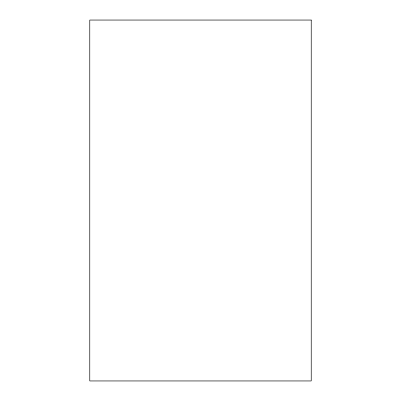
<?xml version="1.0" encoding="UTF-8"?>
<svg xmlns="http://www.w3.org/2000/svg" width="401" height="401" viewBox="0 0 401 401"><rect width="100%" height="100%" fill="white"/><g stroke="black" fill="none" stroke-linecap="round" stroke-linejoin="round"><path stroke-width="0.6" d="M311.231 20.05L89.769 20.05L89.769 380.95L311.231 380.95L311.231 20.05"/></g></svg>
